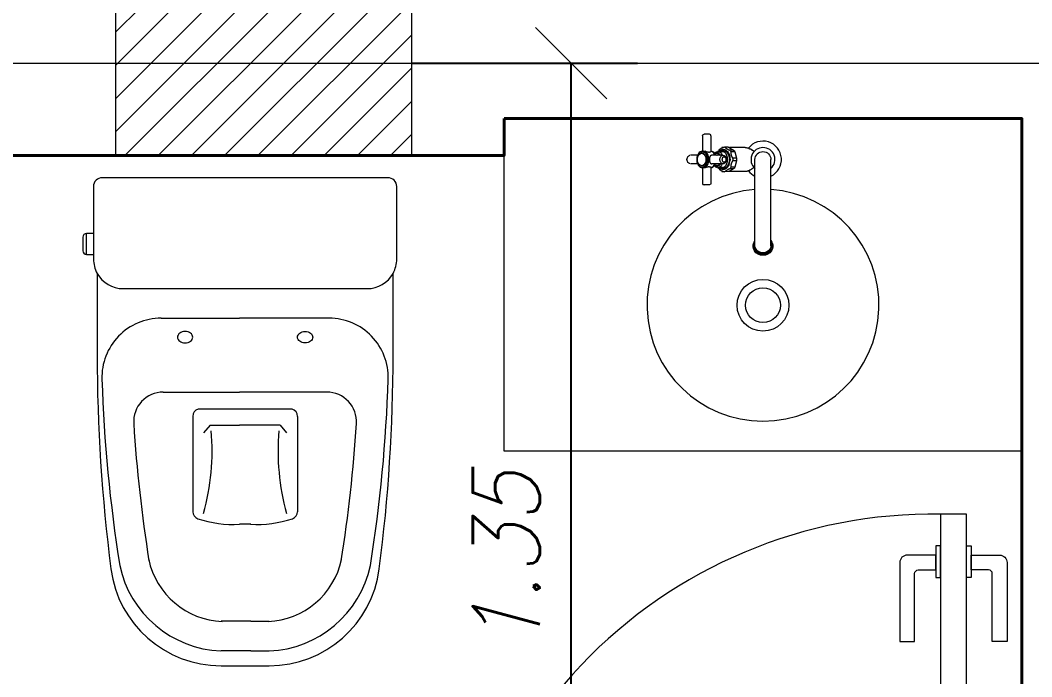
# Model space of a CAD drawing. Header units: millimetres. Extents: x 1865 to 2133, y 1062 to 1142.
# Drawn here: x 1981.552 to 1982.919, y 1087.949 to 1088.837 of the extents above; entities that cross this region are included whole.
import ezdxf

# ---------------------------------------------------------------- set-up
doc = ezdxf.new("R2010")
doc.units = ezdxf.units.MM
doc.header["$PDMODE"] = 35
doc.linetypes.add('CONTINU', pattern=[0])
for name, color, linetype, lineweight in [('Cota', 7, 'Continuous', 9), ('Eixo', 1, 'Continuous', 9), ('ESQUADRIAS', 250, 'Continuous', 9), ('L_DECA', 7, 'Continuous', 13), ('PILAR', 7, 'Continuous', 5), ('Plarga', 7, 'Continuous', 40)]:
    doc.layers.add(name, color=color, linetype=linetype, lineweight=lineweight)
doc.styles.add('romans15', font='romans.shx', dxfattribs={"width": 0.9, "oblique": 15})
doc.dimstyles.new('COTA_50', dxfattribs={"dimscale": 0.5, "dimtxt": 0.181, "dimasz": 0.193, "dimexe": 0.18, "dimexo": 0.15, "dimgap": 0.085, "dimtad": 1, "dimzin": 4, "dimdsep": 46, "dimtxsty": 'romans15', "dimblk1": 'OBLIQUE', "dimblk2": 'OBLIQUE', "dimsah": 1, "dimcen": 0.09, "dimclrd": 256, "dimclre": 256, "dimclrt": 256, "dimadec": 0, "dimazin": 0, "dimtfac": 1, "dimtmove": 2, "dimatfit": 3, "dimldrblk": 'NONE', "dimfxl": 1, "dimtolj": 1, "dimtzin": 1, "dimarcsym": 0})

# ---------------------------------------------------------------- blocks, each defined once
blk = doc.blocks.new('_OBLIQUE')
at = {"color": 0, "linetype": 'ByBlock'}
blk.add_line((-0.5, -0.5), (0.5, 0.5), dxfattribs=at)
blk = doc.blocks.new('*D233')
at = {"layer": 'Cota', "lineweight": -2, "transparency": 16777216}
for p, q in [((1982.0808, 1088.7793), (1982.3864, 1088.7793)), ((1982.2964, 1087.4293), (1982.2964, 1088.7793)), ((1982.0058, 1087.4293), (1982.3864, 1087.4293))]:
    blk.add_line(p, q, dxfattribs=at)
at = {"layer": 'Defpoints', "color": 0, "transparency": 16777216}
for p in [(1982.0058, 1088.7793), (1982.2964, 1088.7793), (1981.9308, 1087.4293)]:
    blk.add_point(p, dxfattribs=at)
at = {"layer": 'Cota', "lineweight": -2, "transparency": 16777216, "xscale": 0.0965, "yscale": 0.0965, "zscale": 0.0965}
for p, rotation in [((1982.2964, 1088.7793), 90), ((1982.2964, 1087.4293), 270)]:
    blk.add_blockref('_OBLIQUE', p, dxfattribs=dict(at, rotation=rotation))
at = {"layer": 'Cota', "transparency": 16777216, "insert": (1982.2087, 1088.1043), "char_height": 0.0905, "attachment_point": 5, "rotation": 90, "style": 'romans15'}
blk.add_mtext('\\A1;1.35', dxfattribs=at)
blk = doc.blocks.new('_None')

msp = doc.modelspace()

# ---------------------------------------------------------------- hatches: boundary and pattern name
at = {"layer": 'PILAR'}
h = msp.add_hatch(dxfattribs=at)
h.set_pattern_fill('ANSI31,_O', color=256, scale=0.01)
h.set_pattern_definition([(45, (118.117787, 136.44008), (-0.0224506403, 0.0224506403), [])])
h.paths.add_polyline_path([(1981.6808, 1088.8543), (1981.6808, 1088.6543), (1982.0808, 1088.6543), (1982.0808, 1088.8543)])

# ---------------------------------------------------------------- linework, layer by layer
at = {"layer": 'Eixo'}
msp.add_lwpolyline([(1980.5558, 1088.7793), (1986.3058, 1088.7793)], dxfattribs=at)
at = {"layer": 'ESQUADRIAS'}
for points in [[(1982.7958, 1087.4693), (1982.8308, 1087.4693), (1982.8308, 1088.1693), (1982.7958, 1088.1693)], [(1982.7894, 1088.0837), (1982.7958, 1088.0837), (1982.7958, 1088.1264), (1982.7894, 1088.1264)], [(1982.8371, 1088.0837), (1982.8308, 1088.0837), (1982.8308, 1088.1264), (1982.8371, 1088.1264)]]:
    msp.add_lwpolyline(points, close=True, dxfattribs=at)
for points in [[(1982.7894, 1088.1138), (1982.7508, 1088.1138, 0.414214), (1982.7408, 1088.1038), (1982.7408, 1087.9968), (1982.7608, 1087.9968), (1982.7608, 1088.0888, -0.414214), (1982.7658, 1088.0938), (1982.7894, 1088.0938)], [(1982.8371, 1088.1138), (1982.8758, 1088.1138, -0.414214), (1982.8858, 1088.1038), (1982.8858, 1087.9968), (1982.8658, 1087.9968), (1982.8658, 1088.0888, 0.414214), (1982.8608, 1088.0938), (1982.8371, 1088.0938)]]:
    msp.add_lwpolyline(points, format="xyb", close=True, dxfattribs=at)
msp.add_arc((1982.7858, 1087.5128), 0.6565, 89.131, 183.8066, dxfattribs=at)
at = {"layer": 'L_DECA', "color": 0}
for p, q in [((1981.6414, 1088.5206), (1981.6414, 1088.5489)), ((1981.6508, 1088.5489), (1981.6508, 1088.5206)), ((1981.6908, 1088.4743), (1982.0208, 1088.4743)), ((1981.7422, 1088.4343), (1981.8483, 1088.4343)), ((1981.9693, 1088.4343), (1981.8633, 1088.4343)), ((1981.7451, 1088.3343), (1981.8483, 1088.3343)), ((1981.8633, 1088.3343), (1981.8483, 1088.3343)), ((1981.9664, 1088.3343), (1981.8633, 1088.3343)), ((1981.785, 1088.3015), (1981.785, 1088.1726)), ((1981.9193, 1088.3111), (1981.7922, 1088.3111)), ((1981.9266, 1088.3015), (1981.9266, 1088.1726)), ((1981.8085, 1088.2894), (1981.7997, 1088.2791)), ((1981.8085, 1088.2894), (1981.8483, 1088.2894)), ((1981.8633, 1088.2894), (1981.8483, 1088.2894)), ((1981.9031, 1088.2894), (1981.8633, 1088.2894)), ((1981.9031, 1088.2894), (1981.9119, 1088.2791)), ((1981.8633, 1088.1556), (1981.8483, 1088.1556)), ((1981.8483, 1088.0243), (1981.8232, 1088.0243)), ((1981.8633, 1088.0243), (1981.8483, 1088.0243)), ((1981.8633, 1088.0243), (1981.8884, 1088.0243)), ((1981.8483, 1087.9843), (1981.8232, 1087.9843)), ((1981.8633, 1087.9843), (1981.8483, 1087.9843)), ((1981.8633, 1087.9843), (1981.8884, 1087.9843))]:
    msp.add_line(p, q, dxfattribs=at)
at = {"layer": 'L_DECA'}
msp.add_lwpolyline([(1982.9058, 1088.7043), (1982.9058, 1088.2543), (1982.2058, 1088.2543), (1982.2058, 1088.7043), (1982.9058, 1088.7043)], dxfattribs=at)
at = {"layer": 'L_DECA', "linetype": 'CONTINU', "lineweight": 5}
for points in [[(1982.4741, 1088.6811), (1982.4744, 1088.6821), (1982.4751, 1088.6828), (1982.4761, 1088.6831)], [(1982.4834, 1088.6831), (1982.4761, 1088.6831)], [(1982.4855, 1088.6811), (1982.4852, 1088.6821), (1982.4844, 1088.6828), (1982.4834, 1088.6831)], [(1982.4741, 1088.6811), (1982.4741, 1088.6603)], [(1982.4855, 1088.6811), (1982.4855, 1088.6596)], [(1982.4686, 1088.6568), (1982.4674, 1088.6544), (1982.4666, 1088.6517), (1982.4664, 1088.6489)], [(1982.4682, 1088.6554), (1982.4677, 1088.6543)], [(1982.4687, 1088.6563), (1982.4682, 1088.6554)], [(1982.4722, 1088.6599), (1982.4709, 1088.6592), (1982.4697, 1088.6582), (1982.4687, 1088.6569)], [(1982.4688, 1088.6564), (1982.4687, 1088.6563)], [(1982.4695, 1088.6573), (1982.4688, 1088.6564)], [(1982.4702, 1088.6579), (1982.4695, 1088.6573)], [(1982.4703, 1088.658), (1982.4702, 1088.6579)], [(1982.4711, 1088.6586), (1982.4703, 1088.658)], [(1982.472, 1088.659), (1982.4711, 1088.6586)], [(1982.4728, 1088.6592), (1982.472, 1088.659)], [(1982.4725, 1088.6599), (1982.4731, 1088.6602), (1982.4738, 1088.6603), (1982.4745, 1088.6603)], [(1982.4737, 1088.6593), (1982.4728, 1088.6592)], [(1982.4737, 1088.6574), (1982.4729, 1088.6573)], [(1982.4737, 1088.6593), (1982.4738, 1088.6598), (1982.4741, 1088.6602), (1982.4745, 1088.6603)], [(1982.4737, 1088.6593), (1982.4747, 1088.6592)], [(1982.4737, 1088.6574), (1982.4754, 1088.657), (1982.4769, 1088.6559), (1982.4781, 1088.6543), (1982.479, 1088.6523), (1982.4794, 1088.6501), (1982.4794, 1088.6478), (1982.479, 1088.6455), (1982.4781, 1088.6435), (1982.4769, 1088.6419), (1982.4754, 1088.6409), (1982.4737, 1088.6405)], [(1982.4756, 1088.6603), (1982.4745, 1088.6603)], [(1982.4745, 1088.6603), (1982.4765, 1088.6599), (1982.4784, 1088.6588), (1982.48, 1088.657), (1982.4812, 1088.6547), (1982.482, 1088.6519), (1982.4822, 1088.6489)], [(1982.4747, 1088.6592), (1982.4755, 1088.6589)], [(1982.4755, 1088.6589), (1982.4757, 1088.6589)], [(1982.4756, 1088.6603), (1982.4763, 1088.6603)], [(1982.4757, 1088.6589), (1982.4766, 1088.6584)], [(1982.4763, 1088.6603), (1982.4768, 1088.6602)], [(1982.4766, 1088.6584), (1982.4772, 1088.6579)], [(1982.4768, 1088.6602), (1982.477, 1088.6602)], [(1982.477, 1088.6602), (1982.4776, 1088.6601)], [(1982.4772, 1088.6579), (1982.4774, 1088.6578)], [(1982.4774, 1088.6578), (1982.4782, 1088.657)], [(1982.4776, 1088.6601), (1982.4777, 1088.6601)], [(1982.4785, 1088.6599), (1982.4777, 1088.6601)], [(1982.4782, 1088.657), (1982.4787, 1088.6563)], [(1982.4785, 1088.6599), (1982.4792, 1088.6597)], [(1982.4787, 1088.6563), (1982.4788, 1088.6561)], [(1982.4788, 1088.6561), (1982.4794, 1088.655)], [(1982.4792, 1088.6597), (1982.48, 1088.6595)], [(1982.4794, 1088.655), (1982.4798, 1088.6541)], [(1982.48, 1088.6595), (1982.4807, 1088.6593)], [(1982.4807, 1088.6593), (1982.4808, 1088.6593)], [(1982.4808, 1088.6593), (1982.4811, 1088.6592)], [(1982.4811, 1088.6592), (1982.4813, 1088.6591)], [(1982.4813, 1088.6591), (1982.4816, 1088.6591)], [(1982.4816, 1088.6591), (1982.482, 1088.659)], [(1982.482, 1088.659), (1982.4823, 1088.6589)], [(1982.4823, 1088.6589), (1982.4824, 1088.6589)], [(1982.4824, 1088.6589), (1982.4826, 1088.6589)], [(1982.4826, 1088.6589), (1982.483, 1088.6588)], [(1982.483, 1088.6588), (1982.4831, 1088.6588)], [(1982.4831, 1088.6588), (1982.4837, 1088.6588)], [(1982.4842, 1088.6588), (1982.4837, 1088.6588)], [(1982.4845, 1088.6589), (1982.4842, 1088.6588)], [(1982.4847, 1088.6589), (1982.4845, 1088.6589)], [(1982.4849, 1088.659), (1982.4847, 1088.6589)], [(1982.485, 1088.6591), (1982.4849, 1088.659)], [(1982.4853, 1088.6593), (1982.485, 1088.6591)], [(1982.4854, 1088.6595), (1982.4853, 1088.6593)], [(1982.4855, 1088.6596), (1982.4854, 1088.6595)], [(1982.4911, 1088.6546), (1982.4896, 1088.6573), (1982.4877, 1088.6592), (1982.4855, 1088.6602)], [(1982.4903, 1088.6569), (1982.4893, 1088.6582), (1982.4881, 1088.6591), (1982.4869, 1088.6598)], [(1982.4925, 1088.659), (1982.4916, 1088.6586), (1982.4908, 1088.658), (1982.49, 1088.6573)], [(1982.4907, 1088.6568), (1982.4905, 1088.6567)], [(1982.4914, 1088.6573), (1982.4907, 1088.6568)], [(1982.4909, 1088.6564), (1982.4908, 1088.6563)], [(1982.4914, 1088.6567), (1982.4909, 1088.6564)], [(1982.4921, 1088.6553), (1982.4913, 1088.6553)], [(1982.492, 1088.6576), (1982.4914, 1088.6573)], [(1982.4918, 1088.6569), (1982.4914, 1088.6567)], [(1982.4919, 1088.657), (1982.4918, 1088.6569)], [(1982.4925, 1088.6572), (1982.4919, 1088.657)], [(1982.4929, 1088.6579), (1982.492, 1088.6576)], [(1982.4921, 1088.6553), (1982.4928, 1088.6552), (1982.4934, 1088.655), (1982.4941, 1088.6546)], [(1982.4931, 1088.6573), (1982.4925, 1088.6572)], [(1982.4936, 1088.6579), (1982.4929, 1088.6579)], [(1982.4936, 1088.6574), (1982.4931, 1088.6573)], [(1982.4936, 1088.6579), (1982.4945, 1088.6579)], [(1982.4936, 1088.6574), (1982.4941, 1088.6573)], [(1982.4941, 1088.6573), (1982.4945, 1088.6573)], [(1982.4945, 1088.6579), (1982.4952, 1088.6576)], [(1982.4945, 1088.6573), (1982.4949, 1088.6571)], [(1982.5009, 1088.6595), (1982.4948, 1088.6595)], [(1982.4948, 1088.6595), (1982.4966, 1088.6591), (1982.4983, 1088.6582), (1982.4997, 1088.6566), (1982.5008, 1088.6546)], [(1982.4949, 1088.6571), (1982.4954, 1088.657)], [(1982.4952, 1088.6576), (1982.4953, 1088.6576)], [(1982.4953, 1088.6576), (1982.4961, 1088.6572)], [(1982.4954, 1088.657), (1982.4958, 1088.6568)], [(1982.4958, 1088.6568), (1982.4962, 1088.6565)], [(1982.497, 1088.6622), (1982.4959, 1088.661)], [(1982.4961, 1088.6572), (1982.4967, 1088.6567)], [(1982.4962, 1088.6565), (1982.4966, 1088.6562)], [(1982.4975, 1088.6605), (1982.4965, 1088.6595)], [(1982.4966, 1088.6562), (1982.4969, 1088.6558)], [(1982.4967, 1088.6567), (1982.4968, 1088.6566)], [(1982.4968, 1088.6566), (1982.4975, 1088.6559)], [(1982.4969, 1088.6558), (1982.497, 1088.6557)], [(1982.4971, 1088.6624), (1982.497, 1088.6622)], [(1982.497, 1088.6557), (1982.4973, 1088.6555)], [(1982.4972, 1088.6624), (1982.4971, 1088.6624)], [(1982.4974, 1088.6625), (1982.4972, 1088.6624)], [(1982.4973, 1088.6555), (1982.4977, 1088.6549)], [(1982.4975, 1088.6626), (1982.4974, 1088.6625)], [(1982.4976, 1088.6627), (1982.4975, 1088.6626)], [(1982.4975, 1088.6605), (1982.4982, 1088.6611), (1982.4989, 1088.6616), (1982.4997, 1088.6619)], [(1982.4975, 1088.6559), (1982.498, 1088.6553)], [(1982.4977, 1088.6628), (1982.4976, 1088.6627)], [(1982.4979, 1088.6629), (1982.4977, 1088.6628)], [(1982.4977, 1088.6549), (1982.4979, 1088.6546)], [(1982.498, 1088.663), (1982.4979, 1088.6629)], [(1982.4979, 1088.6595), (1982.4993, 1088.6604), (1982.5007, 1088.661), (1982.5021, 1088.6612)], [(1982.4982, 1088.6631), (1982.498, 1088.663)], [(1982.498, 1088.6553), (1982.4981, 1088.6551)], [(1982.4981, 1088.6551), (1982.4984, 1088.6546)], [(1982.4984, 1088.6633), (1982.4982, 1088.6631)], [(1982.4986, 1088.6634), (1982.4984, 1088.6633)], [(1982.4989, 1088.6636), (1982.4986, 1088.6634)], [(1982.4991, 1088.6637), (1982.4989, 1088.6636)], [(1982.4995, 1088.6639), (1982.4991, 1088.6637)], [(1982.4997, 1088.664), (1982.4995, 1088.6639)], [(1982.4999, 1088.6642), (1982.4997, 1088.664)], [(1982.501, 1088.6623), (1982.4997, 1088.6619)], [(1982.5002, 1088.6643), (1982.4999, 1088.6642)], [(1982.5026, 1088.6653), (1982.5001, 1088.665)], [(1982.5001, 1088.665), (1982.5001, 1088.6642)], [(1982.5004, 1088.6644), (1982.5002, 1088.6643)], [(1982.5006, 1088.6645), (1982.5004, 1088.6644)], [(1982.5009, 1088.6646), (1982.5006, 1088.6645)], [(1982.501, 1088.6647), (1982.5009, 1088.6646)], [(1982.5081, 1088.6489), (1982.5079, 1088.6517), (1982.5071, 1088.6543), (1982.506, 1088.6564), (1982.5045, 1088.6581), (1982.5028, 1088.6591), (1982.5009, 1088.6595)], [(1982.5012, 1088.6647), (1982.501, 1088.6647)], [(1982.5021, 1088.6624), (1982.501, 1088.6623)], [(1982.5013, 1088.6648), (1982.5012, 1088.6647)], [(1982.5014, 1088.6649), (1982.5013, 1088.6648)], [(1982.5016, 1088.6649), (1982.5014, 1088.6649)], [(1982.5017, 1088.665), (1982.5016, 1088.6649)], [(1982.5019, 1088.665), (1982.5017, 1088.665)], [(1982.502, 1088.6651), (1982.5019, 1088.665)], [(1982.5022, 1088.6652), (1982.502, 1088.6651)], [(1982.5021, 1088.6624), (1982.5028, 1088.6624)], [(1982.5021, 1088.6612), (1982.5043, 1088.6607), (1982.5063, 1088.6595), (1982.508, 1088.6576), (1982.5093, 1088.6551), (1982.5102, 1088.6522), (1982.5105, 1088.6489)], [(1982.5024, 1088.6653), (1982.5022, 1088.6652)], [(1982.5026, 1088.6653), (1982.5024, 1088.6653)], [(1982.5026, 1088.6653), (1982.5025, 1088.6653)], [(1982.5037, 1088.6655), (1982.5026, 1088.6653)], [(1982.5067, 1088.6605), (1982.5055, 1088.6615), (1982.5041, 1088.6621), (1982.5028, 1088.6624)], [(1982.5089, 1088.6654), (1982.5037, 1088.6655)], [(1982.5037, 1088.6655), (1982.5046, 1088.6653)], [(1982.5046, 1088.6653), (1982.5049, 1088.6652)], [(1982.5049, 1088.6652), (1982.5049, 1088.6651)], [(1982.5049, 1088.6651), (1982.505, 1088.665)], [(1982.505, 1088.665), (1982.5051, 1088.6648)], [(1982.5051, 1088.6648), (1982.5053, 1088.6647)], [(1982.5053, 1088.6647), (1982.5054, 1088.6646)], [(1982.5054, 1088.6646), (1982.5055, 1088.6645)], [(1982.5055, 1088.6645), (1982.5056, 1088.6644)], [(1982.5056, 1088.6644), (1982.5058, 1088.6642)], [(1982.5058, 1088.6642), (1982.5059, 1088.6642)], [(1982.5059, 1088.6642), (1982.5061, 1088.664)], [(1982.5061, 1088.664), (1982.5063, 1088.6639)], [(1982.5063, 1088.6639), (1982.5065, 1088.6638)], [(1982.5065, 1088.6638), (1982.5067, 1088.6636)], [(1982.5067, 1088.6636), (1982.507, 1088.6635)], [(1982.5067, 1088.6605), (1982.5077, 1088.6596)], [(1982.507, 1088.6635), (1982.5072, 1088.6633)], [(1982.5072, 1088.6633), (1982.5075, 1088.6632)], [(1982.5075, 1088.6632), (1982.5077, 1088.6631)], [(1982.5077, 1088.6631), (1982.508, 1088.6629)], [(1982.5077, 1088.6596), (1982.5086, 1088.6584)], [(1982.508, 1088.6629), (1982.5082, 1088.6628)], [(1982.5082, 1088.6628), (1982.5084, 1088.6627)], [(1982.5084, 1088.6627), (1982.5085, 1088.6626)], [(1982.5085, 1088.6626), (1982.5087, 1088.6625)], [(1982.5086, 1088.6584), (1982.509, 1088.6578)], [(1982.5087, 1088.6625), (1982.5089, 1088.6624)], [(1982.5089, 1088.6654), (1982.509, 1088.6654)], [(1982.5089, 1088.6624), (1982.5091, 1088.6623)], [(1982.509, 1088.6654), (1982.5092, 1088.6654)], [(1982.509, 1088.6578), (1982.51, 1088.6557)], [(1982.5091, 1088.6623), (1982.5093, 1088.6623)], [(1982.5092, 1088.6654), (1982.5094, 1088.6654)], [(1982.5093, 1088.6623), (1982.5094, 1088.6622)], [(1982.5094, 1088.6654), (1982.5096, 1088.6653)], [(1982.5094, 1088.6622), (1982.5096, 1088.6621)], [(1982.5096, 1088.6653), (1982.5098, 1088.6653)], [(1982.5096, 1088.6621), (1982.5097, 1088.6621)], [(1982.5097, 1088.6621), (1982.5098, 1088.662)], [(1982.5098, 1088.6653), (1982.51, 1088.6653)], [(1982.5098, 1088.662), (1982.51, 1088.662)], [(1982.51, 1088.6653), (1982.516, 1088.6617)], [(1982.51, 1088.662), (1982.5101, 1088.6619)], [(1982.5101, 1088.6619), (1982.5102, 1088.6619)], [(1982.5102, 1088.6619), (1982.5103, 1088.6618)], [(1982.5103, 1088.6618), (1982.5105, 1088.6618)], [(1982.5317, 1088.665), (1982.5105, 1088.665)], [(1982.5105, 1088.6618), (1982.5106, 1088.6618)], [(1982.5106, 1088.6618), (1982.5107, 1088.6617)], [(1982.5107, 1088.6617), (1982.5109, 1088.6617)], [(1982.516, 1088.6617), (1982.5109, 1088.6617)], [(1982.5123, 1088.6585), (1982.5122, 1088.6584)], [(1982.5122, 1088.6584), (1982.5122, 1088.6582)], [(1982.5122, 1088.6582), (1982.5122, 1088.6581)], [(1982.5122, 1088.6581), (1982.5122, 1088.6579)], [(1982.5122, 1088.6579), (1982.5123, 1088.6577)], [(1982.5124, 1088.6591), (1982.5123, 1088.659)], [(1982.5123, 1088.659), (1982.5123, 1088.6589)], [(1982.5123, 1088.6589), (1982.5123, 1088.6588)], [(1982.5123, 1088.6588), (1982.5123, 1088.6587)], [(1982.5123, 1088.6587), (1982.5123, 1088.6586)], [(1982.5123, 1088.6586), (1982.5123, 1088.6585)], [(1982.5123, 1088.6577), (1982.5123, 1088.6575)], [(1982.5123, 1088.6575), (1982.5123, 1088.6572)], [(1982.5123, 1088.6572), (1982.5123, 1088.657)], [(1982.5123, 1088.657), (1982.5124, 1088.6568)], [(1982.5125, 1088.6593), (1982.5124, 1088.6591)], [(1982.5124, 1088.6568), (1982.5124, 1088.6566)], [(1982.5124, 1088.6566), (1982.5125, 1088.6563)], [(1982.5176, 1088.6593), (1982.5125, 1088.6593)], [(1982.5125, 1088.6563), (1982.5125, 1088.6562)], [(1982.5125, 1088.6562), (1982.5126, 1088.6558)], [(1982.5126, 1088.6558), (1982.5126, 1088.6555)], [(1982.5126, 1088.6555), (1982.5127, 1088.6551)], [(1982.5127, 1088.6551), (1982.5128, 1088.6548)], [(1982.5176, 1088.6593), (1982.52, 1088.6506)], [(1982.5319, 1088.665), (1982.5317, 1088.665)], [(1982.5319, 1088.665), (1982.5326, 1088.665)], [(1982.5326, 1088.665), (1982.5331, 1088.665)], [(1982.5331, 1088.665), (1982.5332, 1088.665)], [(1982.5332, 1088.665), (1982.5339, 1088.6649)], [(1982.5339, 1088.6649), (1982.5344, 1088.6649)], [(1982.5344, 1088.6649), (1982.5346, 1088.6649)], [(1982.5346, 1088.6649), (1982.535, 1088.6648)], [(1982.535, 1088.6648), (1982.5354, 1088.6647)], [(1982.5354, 1088.6647), (1982.5358, 1088.6646)], [(1982.5358, 1088.6646), (1982.536, 1088.6645)], [(1982.536, 1088.6645), (1982.537, 1088.664)], [(1982.537, 1088.664), (1982.5378, 1088.6635)], [(1982.5378, 1088.6635), (1982.5383, 1088.6633)], [(1982.5383, 1088.6633), (1982.5388, 1088.663)], [(1982.5413, 1088.6614), (1982.5388, 1088.663)], [(1982.5397, 1088.6624), (1982.5403, 1088.6621)], [(1982.5403, 1088.6621), (1982.5413, 1088.6614)], [(1982.4531, 1088.6489), (1982.4533, 1088.6503), (1982.4536, 1088.6515), (1982.4542, 1088.6525)], [(1982.4542, 1088.6453), (1982.4536, 1088.6464), (1982.4533, 1088.6476), (1982.4531, 1088.6489)], [(1982.4544, 1088.6528), (1982.455, 1088.6535), (1982.4556, 1088.654), (1982.4563, 1088.6543)], [(1982.4563, 1088.6436), (1982.4556, 1088.6439), (1982.455, 1088.6444), (1982.4544, 1088.645)], [(1982.4675, 1088.6546), (1982.4579, 1088.6546)], [(1982.4674, 1088.6432), (1982.4579, 1088.6432)], [(1982.4664, 1088.6489), (1982.4666, 1088.646), (1982.4674, 1088.6433), (1982.4686, 1088.6411)], [(1982.4667, 1088.6504), (1982.4666, 1088.6489)], [(1982.4666, 1088.6489), (1982.4667, 1088.6476)], [(1982.4669, 1088.6516), (1982.4667, 1088.6504)], [(1982.4667, 1088.6476), (1982.4669, 1088.6464)], [(1982.4672, 1088.6531), (1982.4669, 1088.6518)], [(1982.4669, 1088.6518), (1982.4669, 1088.6516)], [(1982.4669, 1088.6464), (1982.4669, 1088.6462)], [(1982.4669, 1088.6462), (1982.4671, 1088.6451)], [(1982.4671, 1088.6451), (1982.4675, 1088.6439)], [(1982.4676, 1088.6541), (1982.4672, 1088.6531)], [(1982.4675, 1088.6439), (1982.4676, 1088.6437)], [(1982.4677, 1088.6543), (1982.4676, 1088.6541)], [(1982.4676, 1088.6437), (1982.468, 1088.6428)], [(1982.468, 1088.6428), (1982.4686, 1088.6418)], [(1982.4686, 1088.6418), (1982.4687, 1088.6416)], [(1982.4687, 1088.6416), (1982.4693, 1088.6409)], [(1982.4822, 1088.6489), (1982.482, 1088.6459), (1982.4812, 1088.6432), (1982.48, 1088.6409), (1982.4784, 1088.6391), (1982.4765, 1088.6379), (1982.4745, 1088.6375)], [(1982.4786, 1088.6414), (1982.4779, 1088.6405)], [(1982.4787, 1088.6416), (1982.4786, 1088.6414)], [(1982.4792, 1088.6424), (1982.4787, 1088.6416)], [(1982.4797, 1088.6435), (1982.4792, 1088.6424)], [(1982.4798, 1088.6437), (1982.4797, 1088.6435)], [(1982.4798, 1088.6541), (1982.4799, 1088.6539)], [(1982.4802, 1088.6447), (1982.4798, 1088.6437)], [(1982.4799, 1088.6539), (1982.4803, 1088.6527)], [(1982.4805, 1088.6461), (1982.4802, 1088.6447)], [(1982.4803, 1088.6527), (1982.4805, 1088.6516)], [(1982.4805, 1088.6516), (1982.4806, 1088.6515)], [(1982.4807, 1088.6475), (1982.4805, 1088.6462)], [(1982.4805, 1088.6462), (1982.4805, 1088.6461)], [(1982.4806, 1088.6515), (1982.4807, 1088.6502)], [(1982.4807, 1088.6502), (1982.4808, 1088.6489)], [(1982.4808, 1088.6489), (1982.4807, 1088.6475)], [(1982.4835, 1088.6504), (1982.4834, 1088.6497)], [(1982.4834, 1088.6497), (1982.4834, 1088.6489)], [(1982.4834, 1088.6489), (1982.4834, 1088.6481)], [(1982.4834, 1088.6481), (1982.4835, 1088.6474)], [(1982.4836, 1088.6513), (1982.4835, 1088.6506)], [(1982.4835, 1088.6506), (1982.4835, 1088.6504)], [(1982.4835, 1088.6474), (1982.4835, 1088.6472)], [(1982.4835, 1088.6472), (1982.4836, 1088.6465)], [(1982.4838, 1088.6521), (1982.4836, 1088.6514)], [(1982.4836, 1088.6514), (1982.4836, 1088.6513)], [(1982.4836, 1088.6465), (1982.4836, 1088.6464)], [(1982.4838, 1088.6458), (1982.4836, 1088.6464)], [(1982.484, 1088.6527), (1982.4838, 1088.6521)], [(1982.4838, 1088.6458), (1982.484, 1088.6452)], [(1982.4841, 1088.653), (1982.484, 1088.6527)], [(1982.484, 1088.6452), (1982.4841, 1088.6449)], [(1982.4842, 1088.6532), (1982.4841, 1088.653)], [(1982.4841, 1088.6449), (1982.4842, 1088.6446)], [(1982.4846, 1088.6537), (1982.4842, 1088.6532)], [(1982.4842, 1088.6446), (1982.4846, 1088.6441)], [(1982.4847, 1088.6539), (1982.4846, 1088.6537)], [(1982.4846, 1088.6441), (1982.4847, 1088.644)], [(1982.4848, 1088.654), (1982.4847, 1088.6539)], [(1982.4847, 1088.644), (1982.4848, 1088.6438)], [(1982.485, 1088.6541), (1982.4848, 1088.654)], [(1982.4848, 1088.6438), (1982.485, 1088.6437)], [(1982.4852, 1088.6543), (1982.485, 1088.6541)], [(1982.485, 1088.6437), (1982.4852, 1088.6436)], [(1982.4855, 1088.6544), (1982.4852, 1088.6543)], [(1982.4852, 1088.6436), (1982.4855, 1088.6434)], [(1982.4856, 1088.6545), (1982.4855, 1088.6544)], [(1982.4855, 1088.6434), (1982.4856, 1088.6434)], [(1982.4855, 1088.6376), (1982.4872, 1088.6383), (1982.4887, 1088.6395), (1982.49, 1088.6412), (1982.4911, 1088.6432)], [(1982.486, 1088.6546), (1982.4856, 1088.6545)], [(1982.4856, 1088.6434), (1982.4859, 1088.6433)], [(1982.4859, 1088.6433), (1982.4865, 1088.6432)], [(1982.4865, 1088.6546), (1982.486, 1088.6546)], [(1982.5017, 1088.6546), (1982.4865, 1088.6546)], [(1982.5017, 1088.6432), (1982.4865, 1088.6432)], [(1982.4908, 1088.6416), (1982.4911, 1088.6413)], [(1982.4911, 1088.6413), (1982.4915, 1088.6411)], [(1982.4921, 1088.6425), (1982.4913, 1088.6425)], [(1982.4941, 1088.6432), (1982.4934, 1088.6428), (1982.4928, 1088.6426), (1982.4921, 1088.6425)], [(1982.5008, 1088.6432), (1982.4996, 1088.6411), (1982.4982, 1088.6396), (1982.4965, 1088.6387), (1982.4948, 1088.6383)], [(1982.4963, 1088.6415), (1982.4958, 1088.6411)], [(1982.4968, 1088.6419), (1982.4963, 1088.6415)], [(1982.4972, 1088.6416), (1982.4967, 1088.6411)], [(1982.497, 1088.6421), (1982.4968, 1088.6419)], [(1982.4973, 1088.6424), (1982.497, 1088.6421)], [(1982.4979, 1088.6424), (1982.4972, 1088.6416)], [(1982.4977, 1088.6429), (1982.4973, 1088.6424)], [(1982.4975, 1088.6489), (1982.4978, 1088.6511), (1982.4987, 1088.653), (1982.5001, 1088.6542), (1982.5017, 1088.6546)], [(1982.5017, 1088.6432), (1982.5001, 1088.6437), (1982.4987, 1088.6449), (1982.4978, 1088.6467), (1982.4975, 1088.6489)], [(1982.4979, 1088.6432), (1982.4977, 1088.6429)], [(1982.498, 1088.6425), (1982.4979, 1088.6424)], [(1982.4984, 1088.6432), (1982.498, 1088.6425)], [(1982.5005, 1088.6494), (1982.5004, 1088.6489)], [(1982.5004, 1088.6489), (1982.5005, 1088.6485)], [(1982.5007, 1088.6504), (1982.5005, 1088.6499)], [(1982.5005, 1088.6499), (1982.5005, 1088.6494)], [(1982.5005, 1088.6485), (1982.5005, 1088.648)], [(1982.5005, 1088.648), (1982.5006, 1088.6476)], [(1982.5006, 1088.6476), (1982.5008, 1088.6471)], [(1982.5008, 1088.6508), (1982.5007, 1088.6504)], [(1982.501, 1088.6512), (1982.5008, 1088.6508)], [(1982.5008, 1088.6471), (1982.501, 1088.6468)], [(1982.5009, 1088.6383), (1982.5028, 1088.6387), (1982.5045, 1088.6398), (1982.506, 1088.6414), (1982.5071, 1088.6436), (1982.5079, 1088.6461), (1982.5081, 1088.6489)], [(1982.5013, 1088.6516), (1982.501, 1088.6512)], [(1982.501, 1088.6468), (1982.5012, 1088.6464)], [(1982.5012, 1088.6464), (1982.5014, 1088.6461)], [(1982.5015, 1088.6519), (1982.5013, 1088.6516)], [(1982.5014, 1088.6461), (1982.5017, 1088.6458)], [(1982.5018, 1088.6521), (1982.5015, 1088.6519)], [(1982.5017, 1088.6458), (1982.502, 1088.6456)], [(1982.5021, 1088.6523), (1982.5018, 1088.6521)], [(1982.502, 1088.6456), (1982.5024, 1088.6454)], [(1982.5024, 1088.6524), (1982.5021, 1088.6523)], [(1982.5105, 1088.6489), (1982.5102, 1088.6457), (1982.5093, 1088.6428), (1982.508, 1088.6403), (1982.5063, 1088.6384), (1982.5043, 1088.6371), (1982.5021, 1088.6367)], [(1982.5028, 1088.6525), (1982.5024, 1088.6524)], [(1982.5024, 1088.6454), (1982.5027, 1088.6453)], [(1982.5027, 1088.6453), (1982.5031, 1088.6453)], [(1982.5031, 1088.6525), (1982.5028, 1088.6525)], [(1982.5031, 1088.6525), (1982.5035, 1088.6525)], [(1982.5034, 1088.6453), (1982.5031, 1088.6453)], [(1982.5051, 1088.6528), (1982.5045, 1088.6535), (1982.5039, 1088.654), (1982.5033, 1088.6543)], [(1982.5033, 1088.6436), (1982.504, 1088.6439), (1982.5046, 1088.6444), (1982.5051, 1088.645)], [(1982.5038, 1088.6454), (1982.5034, 1088.6453)], [(1982.5035, 1088.6525), (1982.5038, 1088.6524)], [(1982.5038, 1088.6524), (1982.5042, 1088.6522)], [(1982.5041, 1088.6455), (1982.5038, 1088.6454)], [(1982.5044, 1088.6458), (1982.5041, 1088.6455)], [(1982.5042, 1088.6522), (1982.5045, 1088.652)], [(1982.5047, 1088.646), (1982.5044, 1088.6458)], [(1982.5045, 1088.652), (1982.5048, 1088.6517)], [(1982.505, 1088.6464), (1982.5047, 1088.646)], [(1982.5048, 1088.6517), (1982.505, 1088.6514)], [(1982.505, 1088.6514), (1982.5052, 1088.6511)], [(1982.5052, 1088.6466), (1982.505, 1088.6464)], [(1982.5052, 1088.6511), (1982.5054, 1088.6507)], [(1982.5054, 1088.6471), (1982.5052, 1088.6466)], [(1982.5064, 1088.6489), (1982.5063, 1088.6503), (1982.5059, 1088.6515), (1982.5053, 1088.6525)], [(1982.5053, 1088.6453), (1982.5059, 1088.6464), (1982.5063, 1088.6476), (1982.5064, 1088.6489)], [(1982.5054, 1088.6507), (1982.5056, 1088.6502)], [(1982.5055, 1088.6475), (1982.5054, 1088.6471)], [(1982.5057, 1088.648), (1982.5055, 1088.6475)], [(1982.5056, 1088.6502), (1982.5057, 1088.6498)], [(1982.5057, 1088.6498), (1982.5057, 1088.6494)], [(1982.5057, 1088.6494), (1982.5058, 1088.6489)], [(1982.5058, 1088.6489), (1982.5057, 1088.6484)], [(1982.5057, 1088.6484), (1982.5057, 1088.648)], [(1982.51, 1088.6421), (1982.5094, 1088.6407)], [(1982.51, 1088.6421), (1982.5107, 1088.644), (1982.5111, 1088.646), (1982.5113, 1088.648)], [(1982.511, 1088.6525), (1982.5112, 1088.6506)], [(1982.5112, 1088.6506), (1982.5113, 1088.6489)], [(1982.5113, 1088.6489), (1982.5113, 1088.648)], [(1982.5125, 1088.6419), (1982.5124, 1088.6415)], [(1982.5124, 1088.6415), (1982.5124, 1088.6413)], [(1982.5124, 1088.6413), (1982.5124, 1088.641)], [(1982.5126, 1088.6421), (1982.5125, 1088.6419)], [(1982.5127, 1088.6425), (1982.5126, 1088.6421)], [(1982.5128, 1088.6429), (1982.5127, 1088.6425)], [(1982.5128, 1088.6548), (1982.5129, 1088.6545)], [(1982.5129, 1088.6432), (1982.5128, 1088.6429)], [(1982.5129, 1088.6545), (1982.5131, 1088.6539)], [(1982.513, 1088.6436), (1982.5129, 1088.6432)], [(1982.5131, 1088.6439), (1982.513, 1088.6436)], [(1982.5131, 1088.6539), (1982.5132, 1088.6537)], [(1982.5132, 1088.6442), (1982.5131, 1088.6439)], [(1982.5132, 1088.6537), (1982.5133, 1088.6533)], [(1982.5133, 1088.6445), (1982.5132, 1088.6442)], [(1982.5133, 1088.6533), (1982.5135, 1088.653)], [(1982.5134, 1088.6447), (1982.5133, 1088.6445)], [(1982.5136, 1088.6451), (1982.5134, 1088.6447)], [(1982.5135, 1088.653), (1982.5135, 1088.6528)], [(1982.5135, 1088.6528), (1982.5137, 1088.6525)], [(1982.5137, 1088.6454), (1982.5136, 1088.6451)], [(1982.5137, 1088.6525), (1982.5138, 1088.6522)], [(1982.5138, 1088.6456), (1982.5137, 1088.6454)], [(1982.5138, 1088.6522), (1982.5139, 1088.652)], [(1982.5139, 1088.6458), (1982.5138, 1088.6456)], [(1982.5139, 1088.652), (1982.514, 1088.6519)], [(1982.514, 1088.646), (1982.5139, 1088.6458)], [(1982.514, 1088.6519), (1982.5141, 1088.6518)], [(1982.5141, 1088.6461), (1982.514, 1088.646)], [(1982.5141, 1088.6518), (1982.5141, 1088.6516)], [(1982.5141, 1088.6516), (1982.5142, 1088.6515)], [(1982.5142, 1088.6463), (1982.5141, 1088.6461)], [(1982.5142, 1088.6515), (1982.5143, 1088.6513)], [(1982.5143, 1088.6465), (1982.5142, 1088.6464)], [(1982.5142, 1088.6464), (1982.5142, 1088.6463)], [(1982.5143, 1088.6513), (1982.5144, 1088.6512)], [(1982.5144, 1088.6467), (1982.5143, 1088.6465)], [(1982.5144, 1088.6512), (1982.5146, 1088.651)], [(1982.5145, 1088.6468), (1982.5144, 1088.6467)], [(1982.5146, 1088.6469), (1982.5145, 1088.6468)], [(1982.5146, 1088.651), (1982.5146, 1088.6509)], [(1982.5146, 1088.6509), (1982.5147, 1088.6508)], [(1982.5147, 1088.6471), (1982.5146, 1088.6469)], [(1982.5147, 1088.6508), (1982.5148, 1088.6507)], [(1982.5148, 1088.6472), (1982.5147, 1088.6471)], [(1982.5148, 1088.6507), (1982.5149, 1088.6506)], [(1982.5149, 1088.6473), (1982.5148, 1088.6472)], [(1982.52, 1088.6506), (1982.5149, 1088.6506)], [(1982.5149, 1088.6506), (1982.515, 1088.6489)], [(1982.515, 1088.6478), (1982.5149, 1088.6473)], [(1982.52, 1088.6473), (1982.5149, 1088.6473)], [(1982.515, 1088.6489), (1982.515, 1088.6478)], [(1982.52, 1088.6473), (1982.5176, 1088.6385)], [(1982.52, 1088.6506), (1982.52, 1088.6503)], [(1982.52, 1088.6503), (1982.5201, 1088.65)], [(1982.5201, 1088.6478), (1982.52, 1088.6476)], [(1982.52, 1088.6476), (1982.52, 1088.6473)], [(1982.5201, 1088.65), (1982.5201, 1088.6497)], [(1982.5201, 1088.6497), (1982.5201, 1088.6495)], [(1982.5201, 1088.6495), (1982.5201, 1088.6492)], [(1982.5201, 1088.6492), (1982.5201, 1088.6489)], [(1982.5201, 1088.6489), (1982.5201, 1088.6486)], [(1982.5201, 1088.6486), (1982.5201, 1088.6484)], [(1982.5201, 1088.6484), (1982.5201, 1088.6481)], [(1982.5201, 1088.6481), (1982.5201, 1088.6478)], [(1982.545, 1088.5323), (1982.545, 1088.6489)], [(1982.5666, 1088.5323), (1982.5666, 1088.6489)], [(1982.4687, 1088.6409), (1982.4698, 1088.6396), (1982.4709, 1088.6386), (1982.4722, 1088.638)], [(1982.4693, 1088.6409), (1982.47, 1088.6401)], [(1982.47, 1088.6401), (1982.4702, 1088.6399)], [(1982.4702, 1088.6399), (1982.4709, 1088.6394)], [(1982.4709, 1088.6394), (1982.4718, 1088.639)], [(1982.4718, 1088.639), (1982.4719, 1088.6389)], [(1982.4719, 1088.6389), (1982.4727, 1088.6387)], [(1982.4745, 1088.6375), (1982.4738, 1088.6376), (1982.4731, 1088.6377), (1982.4725, 1088.6379)], [(1982.4727, 1088.6387), (1982.4737, 1088.6386)], [(1982.4737, 1088.6405), (1982.4729, 1088.6406)], [(1982.4746, 1088.6386), (1982.4737, 1088.6386)], [(1982.4745, 1088.6375), (1982.4741, 1088.6377), (1982.4738, 1088.638), (1982.4737, 1088.6386)], [(1982.4741, 1088.6375), (1982.4741, 1088.6168)], [(1982.4756, 1088.6375), (1982.4745, 1088.6375)], [(1982.4755, 1088.6389), (1982.4746, 1088.6386)], [(1982.4763, 1088.6393), (1982.4755, 1088.6389)], [(1982.4763, 1088.6376), (1982.4756, 1088.6375)], [(1982.4771, 1088.6398), (1982.4763, 1088.6393)], [(1982.4768, 1088.6376), (1982.4763, 1088.6376)], [(1982.477, 1088.6376), (1982.4768, 1088.6376)], [(1982.4776, 1088.6378), (1982.477, 1088.6376)], [(1982.4772, 1088.6399), (1982.4771, 1088.6398)], [(1982.4779, 1088.6405), (1982.4772, 1088.6399)], [(1982.4777, 1088.6378), (1982.4776, 1088.6378)], [(1982.4785, 1088.638), (1982.4777, 1088.6378)], [(1982.4792, 1088.6381), (1982.4785, 1088.638)], [(1982.48, 1088.6384), (1982.4792, 1088.6381)], [(1982.4807, 1088.6385), (1982.48, 1088.6384)], [(1982.4811, 1088.6386), (1982.4807, 1088.6385)], [(1982.4813, 1088.6387), (1982.4811, 1088.6386)], [(1982.4816, 1088.6388), (1982.4813, 1088.6387)], [(1982.482, 1088.6389), (1982.4816, 1088.6388)], [(1982.4823, 1088.6389), (1982.482, 1088.6389)], [(1982.4824, 1088.6389), (1982.4823, 1088.6389)], [(1982.4826, 1088.639), (1982.4824, 1088.6389)], [(1982.483, 1088.639), (1982.4826, 1088.639)], [(1982.4831, 1088.639), (1982.483, 1088.639)], [(1982.4837, 1088.639), (1982.4831, 1088.639)], [(1982.4837, 1088.639), (1982.4842, 1088.639)], [(1982.4842, 1088.639), (1982.4846, 1088.6389)], [(1982.4846, 1088.6389), (1982.4849, 1088.6389)], [(1982.4849, 1088.6389), (1982.4851, 1088.6387)], [(1982.4851, 1088.6387), (1982.4853, 1088.6386)], [(1982.4853, 1088.6386), (1982.4854, 1088.6384)], [(1982.4854, 1088.6384), (1982.4855, 1088.6383)], [(1982.4855, 1088.6383), (1982.4855, 1088.6168)], [(1982.4869, 1088.6381), (1982.4882, 1088.6387), (1982.4893, 1088.6397), (1982.4903, 1088.641)], [(1982.49, 1088.6406), (1982.4908, 1088.6398), (1982.4916, 1088.6392), (1982.4925, 1088.6388)], [(1982.4905, 1088.6411), (1982.4911, 1088.6407)], [(1982.4911, 1088.6407), (1982.4919, 1088.6403)], [(1982.4915, 1088.6411), (1982.4918, 1088.6409)], [(1982.4918, 1088.6409), (1982.4923, 1088.6407)], [(1982.4919, 1088.6403), (1982.492, 1088.6402)], [(1982.492, 1088.6402), (1982.4928, 1088.64)], [(1982.4923, 1088.6407), (1982.4927, 1088.6406)], [(1982.4927, 1088.6406), (1982.4932, 1088.6405)], [(1982.4928, 1088.64), (1982.4936, 1088.6399)], [(1982.4932, 1088.6405), (1982.4936, 1088.6405)], [(1982.4942, 1088.6405), (1982.4936, 1088.6405)], [(1982.4944, 1088.64), (1982.4936, 1088.6399)], [(1982.4948, 1088.6406), (1982.4942, 1088.6405)], [(1982.4951, 1088.6402), (1982.4944, 1088.64)], [(1982.4953, 1088.6408), (1982.4948, 1088.6406)], [(1982.5009, 1088.6383), (1982.4948, 1088.6383)], [(1982.4959, 1088.6405), (1982.4951, 1088.6402)], [(1982.4954, 1088.6409), (1982.4953, 1088.6408)], [(1982.4958, 1088.6411), (1982.4954, 1088.6409)], [(1982.4966, 1088.641), (1982.4959, 1088.6405)], [(1982.4964, 1088.6383), (1982.4975, 1088.6373)], [(1982.4964, 1088.6362), (1982.497, 1088.6356)], [(1982.4967, 1088.6411), (1982.4966, 1088.641)], [(1982.497, 1088.6356), (1982.4971, 1088.6355)], [(1982.4971, 1088.6355), (1982.4972, 1088.6354)], [(1982.4972, 1088.6354), (1982.4973, 1088.6353)], [(1982.4973, 1088.6353), (1982.4974, 1088.6352)], [(1982.4974, 1088.6352), (1982.4976, 1088.6351)], [(1982.4975, 1088.6373), (1982.4988, 1088.6364), (1982.5001, 1088.6358), (1982.5015, 1088.6355)], [(1982.4976, 1088.6351), (1982.4977, 1088.635)], [(1982.4977, 1088.635), (1982.4979, 1088.6349)], [(1982.5021, 1088.6367), (1982.5006, 1088.6369), (1982.4992, 1088.6374), (1982.4979, 1088.6383)], [(1982.4979, 1088.6349), (1982.4981, 1088.6348)], [(1982.4981, 1088.6348), (1982.4982, 1088.6347)], [(1982.4982, 1088.6347), (1982.4985, 1088.6345)], [(1982.4985, 1088.6345), (1982.4987, 1088.6344)], [(1982.4987, 1088.6344), (1982.499, 1088.6342)], [(1982.499, 1088.6342), (1982.4992, 1088.6341)], [(1982.4992, 1088.6341), (1982.4995, 1088.6339)], [(1982.4995, 1088.6339), (1982.4997, 1088.6338)], [(1982.4997, 1088.6338), (1982.4999, 1088.6337)], [(1982.4999, 1088.6337), (1982.5001, 1088.6336)], [(1982.5001, 1088.6336), (1982.5001, 1088.6329)], [(1982.5001, 1088.6336), (1982.5004, 1088.6334)], [(1982.5001, 1088.6329), (1982.5026, 1088.6325)], [(1982.5004, 1088.6334), (1982.5007, 1088.6333)], [(1982.5007, 1088.6333), (1982.5009, 1088.6332)], [(1982.5009, 1088.6332), (1982.5011, 1088.6331)], [(1982.5011, 1088.6331), (1982.5012, 1088.6331)], [(1982.5012, 1088.6331), (1982.5013, 1088.633)], [(1982.5013, 1088.633), (1982.5015, 1088.633)], [(1982.5015, 1088.6355), (1982.5021, 1088.6355)], [(1982.5015, 1088.633), (1982.5016, 1088.6329)], [(1982.5016, 1088.6329), (1982.5017, 1088.6329)], [(1982.5017, 1088.6329), (1982.5019, 1088.6328)], [(1982.5019, 1088.6328), (1982.502, 1088.6326)], [(1982.502, 1088.6326), (1982.5022, 1088.6326)], [(1982.5033, 1088.6356), (1982.5021, 1088.6355)], [(1982.5022, 1088.6326), (1982.5023, 1088.6326)], [(1982.5023, 1088.6326), (1982.5025, 1088.6326)], [(1982.5025, 1088.6326), (1982.5026, 1088.6325)], [(1982.5026, 1088.6325), (1982.503, 1088.6325)], [(1982.503, 1088.6325), (1982.5038, 1088.6324)], [(1982.5045, 1088.6359), (1982.5033, 1088.6356)], [(1982.5049, 1088.6326), (1982.5038, 1088.6324)], [(1982.5089, 1088.6325), (1982.5038, 1088.6324)], [(1982.5067, 1088.6373), (1982.506, 1088.6367), (1982.5053, 1088.6363), (1982.5045, 1088.6359)], [(1982.505, 1088.6328), (1982.5049, 1088.6326)], [(1982.5052, 1088.633), (1982.505, 1088.6329)], [(1982.505, 1088.6329), (1982.505, 1088.6328)], [(1982.5053, 1088.6332), (1982.5052, 1088.633)], [(1982.5054, 1088.6332), (1982.5053, 1088.6332)], [(1982.5055, 1088.6333), (1982.5054, 1088.6332)], [(1982.5056, 1088.6335), (1982.5055, 1088.6333)], [(1982.5057, 1088.6335), (1982.5056, 1088.6335)], [(1982.5059, 1088.6337), (1982.5057, 1088.6335)], [(1982.5061, 1088.6338), (1982.5059, 1088.6337)], [(1982.5063, 1088.6339), (1982.5061, 1088.6338)], [(1982.5066, 1088.6342), (1982.5063, 1088.6339)], [(1982.5068, 1088.6343), (1982.5066, 1088.6342)], [(1982.5081, 1088.6388), (1982.5067, 1088.6373)], [(1982.5071, 1088.6344), (1982.5068, 1088.6343)], [(1982.5073, 1088.6346), (1982.5071, 1088.6344)], [(1982.5076, 1088.6347), (1982.5073, 1088.6346)], [(1982.5078, 1088.6349), (1982.5076, 1088.6347)], [(1982.508, 1088.6349), (1982.5078, 1088.6349)], [(1982.5082, 1088.6351), (1982.508, 1088.6349)], [(1982.5086, 1088.6394), (1982.5081, 1088.6388)], [(1982.5083, 1088.6351), (1982.5082, 1088.6351)], [(1982.5085, 1088.6352), (1982.5083, 1088.6351)], [(1982.5087, 1088.6353), (1982.5085, 1088.6352)], [(1982.5094, 1088.6407), (1982.5086, 1088.6394)], [(1982.5089, 1088.6354), (1982.5087, 1088.6353)], [(1982.5091, 1088.6355), (1982.5089, 1088.6354)], [(1982.509, 1088.6325), (1982.5089, 1088.6325)], [(1982.5092, 1088.6325), (1982.509, 1088.6325)], [(1982.5093, 1088.6356), (1982.5091, 1088.6355)], [(1982.5094, 1088.6325), (1982.5092, 1088.6325)], [(1982.5094, 1088.6357), (1982.5093, 1088.6356)], [(1982.5096, 1088.6357), (1982.5094, 1088.6357)], [(1982.5096, 1088.6325), (1982.5094, 1088.6325)], [(1982.5097, 1088.6358), (1982.5096, 1088.6357)], [(1982.5098, 1088.6325), (1982.5096, 1088.6325)], [(1982.5099, 1088.6358), (1982.5097, 1088.6358)], [(1982.51, 1088.6325), (1982.5098, 1088.6325)], [(1982.51, 1088.6359), (1982.5099, 1088.6358)], [(1982.516, 1088.6362), (1982.51, 1088.6325)], [(1982.5101, 1088.6359), (1982.51, 1088.6359)], [(1982.5102, 1088.636), (1982.5101, 1088.6359)], [(1982.5104, 1088.636), (1982.5102, 1088.636)], [(1982.5105, 1088.6361), (1982.5104, 1088.636)], [(1982.5106, 1088.6361), (1982.5105, 1088.6361)], [(1982.5317, 1088.6329), (1982.5105, 1088.6329)], [(1982.5107, 1088.6361), (1982.5106, 1088.6361)], [(1982.5109, 1088.6362), (1982.5107, 1088.6361)], [(1982.516, 1088.6362), (1982.5109, 1088.6362)], [(1982.5123, 1088.6402), (1982.5122, 1088.6399)], [(1982.5122, 1088.6399), (1982.5122, 1088.6398)], [(1982.5122, 1088.6398), (1982.5122, 1088.6397)], [(1982.5122, 1088.6397), (1982.5122, 1088.6395)], [(1982.5122, 1088.6395), (1982.5123, 1088.6394)], [(1982.5124, 1088.641), (1982.5123, 1088.6408)], [(1982.5123, 1088.6408), (1982.5123, 1088.6406)], [(1982.5123, 1088.6406), (1982.5123, 1088.6404)], [(1982.5123, 1088.6404), (1982.5123, 1088.6402)], [(1982.5123, 1088.6394), (1982.5123, 1088.6392)], [(1982.5123, 1088.6392), (1982.5123, 1088.6391)], [(1982.5123, 1088.6391), (1982.5123, 1088.6389)], [(1982.5123, 1088.6389), (1982.5124, 1088.6387)], [(1982.5124, 1088.6387), (1982.5125, 1088.6385)], [(1982.5176, 1088.6385), (1982.5125, 1088.6385)], [(1982.5319, 1088.6329), (1982.5317, 1088.6329)], [(1982.5326, 1088.6329), (1982.5319, 1088.6329)], [(1982.5331, 1088.6329), (1982.5326, 1088.6329)], [(1982.5332, 1088.6329), (1982.5331, 1088.6329)], [(1982.5339, 1088.6329), (1982.5332, 1088.6329)], [(1982.5344, 1088.633), (1982.5339, 1088.6329)], [(1982.5346, 1088.633), (1982.5344, 1088.633)], [(1982.535, 1088.633), (1982.5346, 1088.633)], [(1982.5354, 1088.6331), (1982.535, 1088.633)], [(1982.5358, 1088.6333), (1982.5354, 1088.6331)], [(1982.536, 1088.6334), (1982.5358, 1088.6333)], [(1982.537, 1088.6338), (1982.536, 1088.6334)], [(1982.5378, 1088.6343), (1982.537, 1088.6338)], [(1982.5383, 1088.6346), (1982.5378, 1088.6343)], [(1982.5388, 1088.6349), (1982.5383, 1088.6346)], [(1982.5397, 1088.6354), (1982.5388, 1088.6349)], [(1982.5403, 1088.6358), (1982.5397, 1088.6354)], [(1982.5413, 1088.6365), (1982.5403, 1088.6358)], [(1982.4741, 1088.6168), (1982.4742, 1088.616), (1982.4747, 1088.6153), (1982.4754, 1088.6149)], [(1982.4754, 1088.6149), (1982.4761, 1088.6147)], [(1982.4834, 1088.6147), (1982.4761, 1088.6147)], [(1982.4842, 1088.6149), (1982.4834, 1088.6147)], [(1982.4855, 1088.6168), (1982.4853, 1088.616), (1982.4849, 1088.6153), (1982.4842, 1088.6149)]]:
    msp.add_lwpolyline(points, dxfattribs=at)
msp.add_lwpolyline([(1982.4787, 1088.6489), (1982.4784, 1088.646), (1982.4774, 1088.6436), (1982.476, 1088.6418), (1982.4744, 1088.6407), (1982.4726, 1088.6405), (1982.4709, 1088.6411), (1982.4694, 1088.6423), (1982.4682, 1088.6442), (1982.4674, 1088.6464), (1982.4672, 1088.6489), (1982.4674, 1088.6514), (1982.4682, 1088.6537), (1982.4694, 1088.6555), (1982.4709, 1088.6568), (1982.4726, 1088.6573), (1982.4744, 1088.6571), (1982.476, 1088.6561), (1982.4774, 1088.6542), (1982.4784, 1088.6518)], close=True, dxfattribs=at)
for points in [[(1982.4687, 1088.6569, 0.186391), (1982.4686, 1088.6568)], [(1982.4725, 1088.6599, 0.137983), (1982.4722, 1088.6599)], [(1982.4869, 1088.6598, 0.139219), (1982.4863, 1088.6599)], [(1982.4906, 1088.6566, 0.190077), (1982.4903, 1088.6569)], [(1982.4916, 1088.6546, 0.048704), (1982.4906, 1088.6566)], [(1982.4925, 1088.659, -0.139217), (1982.4929, 1088.6591)], [(1982.4929, 1088.6591), (1982.4935, 1088.6593, -0.063098), (1982.4948, 1088.6595)], [(1982.4949, 1088.6595, -0.031672), (1982.4959, 1088.661)], [(1982.51, 1088.6557, -0.048815), (1982.511, 1088.6525)], [(1982.5109, 1088.6617, -0.047199), (1982.5125, 1088.6593)], [(1982.516, 1088.6617, -0.047219), (1982.5176, 1088.6593)], [(1982.5437, 1088.6597, 0.006555), (1982.5413, 1088.6614)], [(1982.545, 1088.6489, -1), (1982.5666, 1088.6489)], [(1982.4544, 1088.6528, 0.203821), (1982.4542, 1088.6525)], [(1982.4544, 1088.645, -0.203841), (1982.4542, 1088.6453)], [(1982.4568, 1088.6544, 0.148556), (1982.4563, 1088.6543)], [(1982.4568, 1088.6434, -0.148543), (1982.4563, 1088.6436)], [(1982.4906, 1088.6413, -0.190053), (1982.4903, 1088.641)], [(1982.4906, 1088.6413, 0.049914), (1982.4916, 1088.6432)], [(1982.5017, 1088.6546, -0.088714), (1982.5028, 1088.6544)], [(1982.5028, 1088.6434, -0.087895), (1982.5017, 1088.6432)], [(1982.5028, 1088.6544, -0.148551), (1982.5033, 1088.6543)], [(1982.5028, 1088.6434, 0.14855), (1982.5033, 1088.6436)], [(1982.5051, 1088.6528, -0.203827), (1982.5053, 1088.6525)], [(1982.5051, 1088.645, 0.203855), (1982.5053, 1088.6453)], [(1982.4687, 1088.6409, -0.186293), (1982.4686, 1088.6411)], [(1982.4725, 1088.6379, -0.137981), (1982.4722, 1088.638)], [(1982.4869, 1088.6381, -0.139204), (1982.4863, 1088.6379)], [(1982.4925, 1088.6388, 0.139221), (1982.4929, 1088.6387)], [(1982.4948, 1088.6383), (1982.4941, 1088.6384, -0.061494), (1982.4929, 1088.6387)], [(1982.4964, 1088.6362, -0.046677), (1982.4949, 1088.6384)], [(1982.5125, 1088.6385, -0.046085), (1982.5109, 1088.6362)], [(1982.5176, 1088.6385, -0.046105), (1982.516, 1088.6362)], [(1982.5437, 1088.6381, -0.006556), (1982.5413, 1088.6365)], [(1982.5558, 1088.4168, -1), (1982.5558, 1088.4868)], [(1982.5558, 1088.4868, -1), (1982.5558, 1088.4168)], [(1982.5558, 1088.4283, -1), (1982.5558, 1088.4754)], [(1982.5558, 1088.4754, -1), (1982.5558, 1088.4283)]]:
    msp.add_lwpolyline(points, format="xyb", dxfattribs=at)
at = {"layer": 'L_DECA', "color": 0, "lineweight": 5}
msp.add_lwpolyline([(1981.8633, 1087.9643), (1981.8884, 1087.9643, 0.377152), (1982.0372, 1088.0951, 0.032054), (1982.0558, 1088.3851), (1982.0558, 1088.4949, 0.127017), (1982.0608, 1088.5143), (1982.0608, 1088.6123, 0.414214), (1982.0488, 1088.6243), (1981.6628, 1088.6243, 0.414214), (1981.6508, 1088.6123), (1981.6508, 1088.5489), (1981.6414, 1088.5489, 0.414214), (1981.6364, 1088.5439), (1981.6364, 1088.5256, 0.414214), (1981.6414, 1088.5206), (1981.6508, 1088.5206), (1981.6508, 1088.5143, 0.127017), (1981.6558, 1088.4949), (1981.6558, 1088.3851, 0.032054), (1981.6744, 1088.0951, 0.377152), (1981.8232, 1087.9643), (1981.8483, 1087.9643)], format="xyb", close=True, dxfattribs=at)
at = {"layer": 'L_DECA', "lineweight": 5}
for points in [[(1982.5425, 1088.5323), (1982.5425, 1088.5312)], [(1982.5691, 1088.5323), (1982.5691, 1088.5312)]]:
    msp.add_lwpolyline(points, dxfattribs=at)
at = {"layer": 'L_DECA', "color": 0}
msp.add_lwpolyline([(1981.8633, 1088.4343), (1981.8483, 1088.4343)], dxfattribs=at)
for points in [[(1981.7644, 1088.4086, 0.1249), (1981.7651, 1088.4057, 0.105797), (1981.7674, 1088.4031, 0.086669), (1981.7706, 1088.4014, 0.076734), (1981.7747, 1088.4008, 0.076734), (1981.7787, 1088.4014, 0.086669), (1981.782, 1088.4031, 0.105797), (1981.7842, 1088.4057, 0.1249), (1981.785, 1088.4086, 0.1249), (1981.7842, 1088.4115, 0.105797), (1981.782, 1088.4142, 0.086669), (1981.7787, 1088.4158, 0.076734), (1981.7747, 1088.4165, 0.076734), (1981.7706, 1088.4158, 0.086669), (1981.7674, 1088.4142, 0.105797), (1981.7651, 1088.4115, 0.1249)], [(1981.9472, 1088.4086, -0.1249), (1981.9464, 1088.4057, -0.105797), (1981.9442, 1088.4031, -0.086669), (1981.9409, 1088.4014, -0.076734), (1981.9369, 1088.4008, -0.076734), (1981.9328, 1088.4014, -0.086669), (1981.9296, 1088.4031, -0.105797), (1981.9273, 1088.4057, -0.1249), (1981.9266, 1088.4086, -0.1249), (1981.9273, 1088.4115, -0.105797), (1981.9296, 1088.4142, -0.086669), (1981.9328, 1088.4158, -0.076734), (1981.9369, 1088.4165, -0.076734), (1981.9409, 1088.4158, -0.086669), (1981.9442, 1088.4142, -0.105797), (1981.9464, 1088.4115, -0.1249)]]:
    msp.add_lwpolyline(points, format="xyb", close=True, dxfattribs=at)
at = {"layer": 'L_DECA', "lineweight": 5}
for radius, start, end in [(0.0249, 295.6972, 141.6652), (0.0162, 311.8861, 228.1139), (0.0249, 218.3348, 244.3028)]:
    msp.add_arc((1982.5558, 1088.6489), radius, start, end, dxfattribs=at)
at = {"layer": 'L_DECA', "lineweight": 5, "ltscale": 0.05}
msp.add_arc((1982.5558, 1088.4518), 0.1568, 93.9555, 86.0445, dxfattribs=at)
at = {"layer": 'L_DECA', "color": 0}
for centre, radius, start, end in [((1981.6908, 1088.5143), 0.04, 208.955, 270), ((1982.0208, 1088.5143), 0.04, 270, 331.045), ((1981.7422, 1088.3543), 0.08, 90, 181.8557), ((1981.9693, 1088.3543), 0.08, 358.1443, 90), ((1983.6774, 1088.417), 2.0162, 181.8557, 189.0498), ((1980.0341, 1088.417), 2.0162, 350.9502, 358.1443), ((1981.7451, 1088.2943), 0.04, 90, 183.6333), ((1981.9664, 1088.2943), 0.04, 356.3667, 90), ((1981.795, 1088.3015), 0.01, 105.8312, 180), ((1981.9166, 1088.3015), 0.01, 0, 74.1688), ((1983.6774, 1088.417), 1.9762, 183.6333, 189.0498), ((1980.0341, 1088.417), 1.9762, 350.9502, 356.3667), ((1981.4991, 1088.2543), 0.3121, 344.377, 5.1052), ((1982.2124, 1088.2543), 0.3121, 174.8948, 195.623), ((1981.795, 1088.1726), 0.01, 180, 251.4779), ((1981.8395, 1088.3056), 0.1503, 251.4779, 273.3381), ((1981.872, 1088.3056), 0.1503, 266.6619, 288.5221), ((1981.9166, 1088.1726), 0.01, 288.5221, 0), ((1981.8291, 1088.1301), 0.106, 191.9873, 267.6502), ((1981.8824, 1088.1301), 0.106, 272.3498, 348.0127), ((1981.8291, 1088.1301), 0.146, 191.9873, 267.6502), ((1981.8824, 1088.1301), 0.146, 272.3498, 348.0127)]:
    msp.add_arc(centre, radius, start, end, dxfattribs=at)
at = {"layer": 'L_DECA', "lineweight": 5, "extrusion": (0, 0, -1)}
for centre, major_axis, ratio, start_param, end_param in [((1982.5558, 1088.5323), (0.0133, 0), 0.88985, -0.621524, 3.763116), ((1982.5558, 1088.5323), (0.0118, 0), 0.901823, -0.41963, 3.561223), ((1982.5558, 1088.5323), (-0.0108, 0), 0.895752, 3.141592, 6.283185), ((1982.5558, 1088.5312), (0.0133, 0), 0.88985, 0, 3.141593)]:
    msp.add_ellipse(centre, major_axis=major_axis, ratio=ratio, start_param=start_param, end_param=end_param, dxfattribs=at)
at = {"layer": 'PILAR'}
msp.add_lwpolyline([(1981.6808, 1088.8543), (1982.0808, 1088.8543), (1982.0808, 1088.6543), (1981.6808, 1088.6543)], close=True, dxfattribs=at)
at = {"layer": 'Plarga'}
msp.add_lwpolyline([(1982.2058, 1088.7043), (1982.2058, 1088.6543), (1981.5058, 1088.6543), (1981.5058, 1088.7043), (1980.7058, 1088.7043), (1980.7058, 1088.3543), (1980.5558, 1088.3543), (1980.5558, 1088.8543), (1986.3058, 1088.8543), (1986.3058, 1087.9043), (1986.1558, 1087.9043), (1986.1558, 1088.7043), (1984.9308, 1088.7043), (1984.9308, 1088.6543), (1984.5308, 1088.6543), (1984.5308, 1088.7043), (1983.0558, 1088.7043), (1983.0558, 1087.3543), (1982.8558, 1087.3543), (1982.8558, 1087.5043), (1982.9058, 1087.5043), (1982.9058, 1088.7043)], close=True, dxfattribs=at)

# ---------------------------------------------------------------- dimensions: what is measured, and where the dimension line sits
at = {"layer": 'Cota'}
dim = msp.add_linear_dim(base=(1982.2964, 1088.7793), p1=(1981.9308, 1087.4293), p2=(1982.0058, 1088.7793), angle=270, dimstyle='COTA_50', dxfattribs=at)
dim.commit()
dim.dimension.update_dxf_attribs({"geometry": '*D233', "text_midpoint": (1982.2087, 1088.1043)})

doc.saveas('drawing.dxf')
